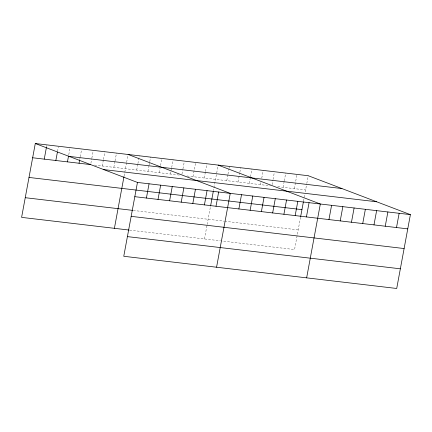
<?xml version="1.0" encoding="UTF-8"?>
<svg xmlns="http://www.w3.org/2000/svg" width="432" height="432" viewBox="0 0 432 432"><rect width="100%" height="100%" fill="white"/><g stroke="black" fill="none" stroke-linecap="round" stroke-linejoin="round"><path stroke-width="0.32" stroke-dasharray="2.16 1.62" d="M46.526 146.831L46.769 145.535M57.526 151.438L58.369 146.907M68.769 154.748L69.968 148.273M79.769 159.354L80.131 157.415M80.249 156.767L81.567 149.645M90.887 163.312L91.73 158.782M91.849 158.134L93.172 151.011M102.249 165.98L103.329 160.148M103.448 159.5L104.89 151.729M113.848 167.346L114.928 161.519M115.047 160.871L116.489 153.101M124.114 175.927L126.527 162.886M126.652 162.238L128.088 154.467M136.706 170.041L137.786 164.214M137.911 163.566L139.347 155.795M147.965 171.369L149.051 165.542M149.17 164.894L149.65 162.308M149.769 161.66L150.606 157.124M159.23 172.697L160.067 168.167M160.547 165.575L161.865 158.452M170.489 174.026L171.569 168.199M171.688 167.551L173.124 159.781M181.985 174.058L182.828 169.528M182.947 168.88L184.264 161.757M193.007 176.683L195.647 162.437M204.266 178.011L205.346 172.184M205.465 171.536L206.906 163.766M204.476 238.945L207.031 225.175M207.149 224.521L210.584 205.978M213.457 190.485L213.7 189.173M213.943 187.861L218.165 165.094M226.784 180.668L227.864 174.841M227.983 174.193L228.944 169.015M229.063 168.367L229.424 166.423M238.043 181.996L239.722 172.93M239.841 172.282L240.683 167.751M249.302 183.325L250.382 177.498M250.501 176.85L251.942 169.079M260.561 184.653L260.917 182.709M261.76 178.178L263.201 170.408M272.057 184.685L272.9 180.155M273.019 179.507L274.217 173.032M283.079 187.31L284.159 181.483M284.278 180.835L285.719 173.065M294.338 188.638L296.978 174.393M300.542 217.231L294.548 249.566L221.033 240.899M303.529 201.112L304.744 194.557M305.23 191.932L306.677 184.135M306.796 183.492L308.237 175.721M94.516 165.067L179.761 175.122M187.045 175.981L270.497 185.825M277.781 186.683L305.597 189.967M133.283 210.443L224.019 221.152M224.678 221.227L298.193 229.9M129.638 230.116L220.374 240.818"/><path stroke-width="0.65" d="M35.289 143.521L137.452 182.434L123.763 256.279L396.711 288.479L410.4 214.628L308.237 175.721L35.289 143.521L21.6 217.372L128.974 230.035M44.248 159.138L46.408 147.479M55.847 160.504L57.407 152.086M67.446 161.87L68.526 156.044M79.051 163.242L79.65 160.002M114.404 228.317L123.989 176.58M146.41 198.045L149.051 183.8M158.009 199.417L160.65 185.166M169.614 200.783L172.249 186.538M181.213 202.149L183.854 187.904M192.812 203.521L195.453 189.275M204.412 204.887L207.052 190.642M210.584 205.978L213.338 191.144M216.011 206.258L218.651 192.008M216.567 267.23L230.256 193.379L128.088 154.467M238.874 208.953L241.515 194.708M250.133 210.281L252.774 196.036M261.392 211.61L264.033 197.365M272.651 212.938L275.292 198.693M283.91 214.267L286.551 200.021M295.169 215.595L297.81 201.35M300.661 216.599L303.41 201.766M306.428 216.923L309.069 202.678M306.639 277.852L320.328 204.001L218.165 165.094M328.946 219.58L331.587 205.33M340.205 220.909L342.846 206.658M351.464 222.232L354.105 207.986M362.723 223.56L365.364 209.315M373.982 224.888L376.623 210.643M385.241 226.217L387.882 211.972M396.5 227.545L399.141 213.3M69.001 156.362L341.95 188.557M32.648 157.766L90.65 164.608M103.734 169.592L376.688 201.787M137.452 182.434L410.4 214.628M29.003 177.439L301.952 209.633M134.811 196.679L407.759 228.874M25.245 197.699L132.619 210.368M131.166 216.346L404.114 248.546M127.408 236.612L400.356 268.812"/></g></svg>
